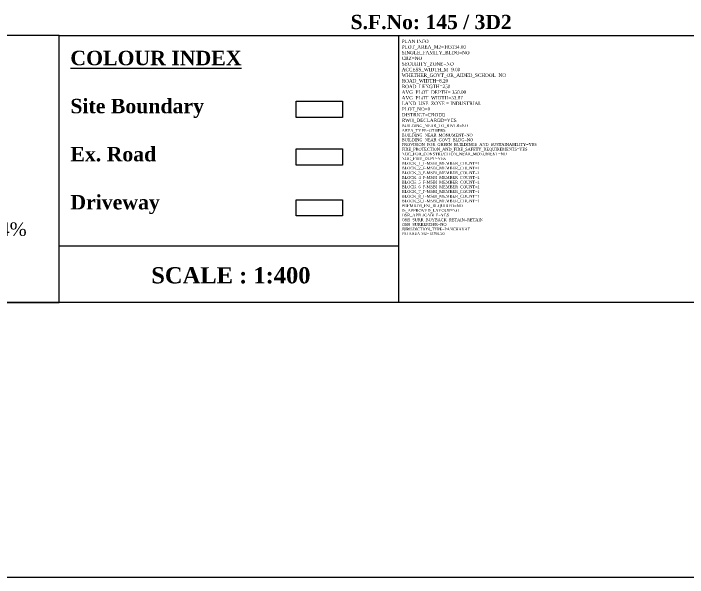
# Model space of a CAD drawing. Header units: metres. Extents: x 0 to 1012, y 0 to 496.
# Drawn here: x 212.7 to 371.9, y 0 to 133.3 of the extents above; entities that cross this region are included whole.
import ezdxf

# ---------------------------------------------------------------- set-up
doc = ezdxf.new("R2010")
doc.units = ezdxf.units.M
doc.header["$LTSCALE"] = 3.5
doc.header["$MEASUREMENT"] = 0
doc.layers.get('0').update_dxf_attribs({"linetype": 'CONTINUOUS'})
doc.layers.add('PLAN_INFO', color=1, linetype='CONTINUOUS', plot=False)
doc.styles.add('Arial-Bold', font='times.ttf')
doc.styles.add('RomanS', font='romans.shx')

msp = doc.modelspace()

# ---------------------------------------------------------------- linework, layer by layer
for p, q in [((303.63032, 128.02891), (303.63032, 64.96221)), ((303.63032, 128.02891), (303.63032, 64.96221)), ((223.45495, 78.34987), (303.63032, 78.34987))]:
    msp.add_line(p, q)
for points in [[(0.00003, 496.08482), (1012.3595, 496.08482), (1012.3595, 0.00001), (0.00003, 0.00001)], [(25.07741, 418.19092), (538.90938, 418.19092), (538.90938, 64.96221), (25.07741, 64.96221)], [(223.45495, 128.02891), (112.8208, 128.02891), (112.8208, 64.96221), (223.45495, 64.96221)], [(538.90938, 64.96221), (223.45495, 64.96221), (223.45495, 128.02891), (538.90938, 128.02891)], [(279.48016, 112.57759), (290.4433, 112.57759), (290.4433, 108.72438), (279.48016, 108.72438)], [(279.48016, 101.28077), (290.4433, 101.28077), (290.4433, 97.42756), (279.48016, 97.42756)], [(279.48016, 89.27412), (290.4433, 89.27412), (290.4433, 85.42092), (279.48016, 85.42092)]]:
    msp.add_lwpolyline(points, close=True)

# ---------------------------------------------------------------- texts
at = {"style": 'Arial-Bold'}
msp.add_text(' X 100 = 15.74%%%', height=3.1879718, dxfattribs=at).set_placement((182.68714, 80.71101))
at = {"attachment_point": 1, "style": 'RomanS'}
for s, insert, char_height, width in [('{\\fTimes New Roman|b1|i0|c0|p18;S.F.No: 145 / 3D2}', (292.32156, 132.94391), 3.3732864, 132.1908937), ('\\A1;{\\fTimes New Roman|b1|i0|c0|p18;\\PSCALE : 1:400}', (245.21903, 79.7141), 3.8327332, 912.2690688)]:
    msp.add_mtext(s, dxfattribs=dict(at, insert=insert, char_height=char_height, width=width))
at = {"insert": (226.09255, 124.45383), "char_height": 3.4060844, "width": 113.2267464, "attachment_point": 1}
msp.add_mtext('{\\fTimes New Roman|b1|i0|c0|p18;\\LCOLOUR INDEX\\P\\l\\PSite Boundary\\P\\PEx. Road\\P\\PDriveway}', dxfattribs=at)
at = {"layer": 'PLAN_INFO', "lineweight": 30, "insert": (304.40572, 127.08949), "char_height": 0.8, "width": 52.6430974, "attachment_point": 1}
msp.add_mtext('{\\fTimes New Roman|b0|i0|c0|p18;PLAN INFO\\PPLOT_AREA_M2=103134.00\\PSINGLE_FAMILY_BLDG=NO\\PCRZ=NO\\PSECURITY_ZONE=NO\\PACCESS_WIDTH_M=9.00\\PWHETHER_GOVT_OR_AIDED_SCHOOL=NO\\PROAD_WIDTH=8.20\\PROAD_LENGTH=250\\PAVG_PLOT_DEPTH= 350.00\\PAVG_PLOT_WIDTH=53.87\\PLAND_USE_ZONE = INDUSTRIAL\\PPLOT_NO=0 \\PDISTRICT=ERODE\\PRWH_DECLARED=YES\\P\\H0.83333x;BUILDING_NEAR_TO_RIVER=NO\\PAREA_TYPE=OTHERS\\PBUILDING_NEAR_MONUMENT=NO\\PBUILDING_NEAR_GOVT_BLDG=NO\\PPROVISION_FOR_GREEN_BUILDINGS_AND_SUSTAINABILITY=YES\\PFIRE_PROTECTION_AND_FIRE_SAFETY_REQUIREMENTS=YES\\PNOC_FOR_CONSTRUCTION_NEAR_MONUMENT=NO\\PNOC_FIRE_DEPT=YES\\PBLOCK_1_F-MSBI_MEMBER_COUNT=1\\PBLOCK_2_F-MSBI_MEMBER_COUNT=1\\PBLOCK_3_F-MSBI_MEMBER_COUNT=1\\PBLOCK_4_F-MSBI_MEMBER_COUNT=1\\PBLOCK_5_F-MSBI_MEMBER_COUNT=1\\PBLOCK_6_F-MSBI_MEMBER_COUNT=1\\PBLOCK_7_F-MSBI_MEMBER_COUNT=1\\PBLOCK_8_F-MSBI_MEMBER_COUNT=1\\PBLOCK_9_F-MSBI_MEMBER_COUNT=1\\PPREMIUM_FSI_REQUIRED=NO\\PIS_APPROVED_LAYOUT=NO\\POSR_APPLICABLE=YES\\POSR_SURR_BUYBACK_RETAIN=RETAIN\\POSR_SURRENDER=NO\\P\\H0.95997x;JURISDICTION_TYPE=PANCHAYAT\\PFSI AREA M2=15792.20}', dxfattribs=at)

doc.saveas('drawing.dxf')
